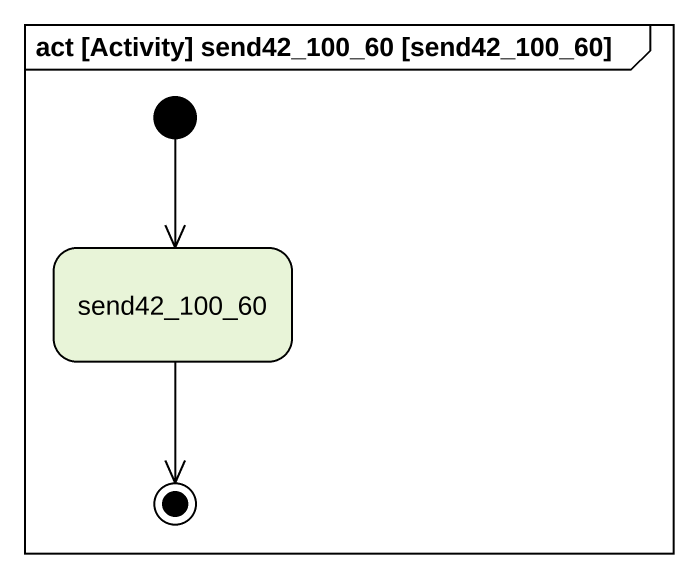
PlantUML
@startuml
mainframe act [Activity] send42_100_60 [send42_100_60]
hide empty description
state send42_100_60
[*] --> send42_100_60
send42_100_60 --> [*]
@enduml
